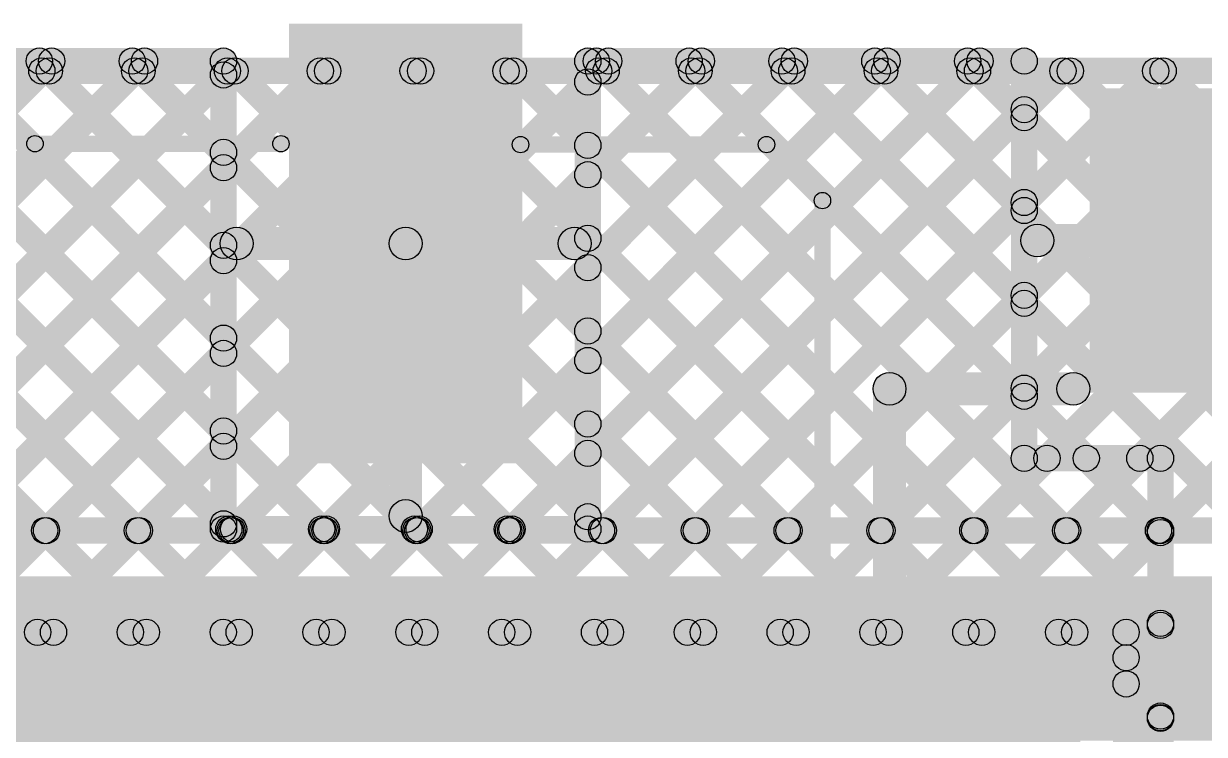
# Model space of a CAD drawing. Header units: millimetres. Extents: x 0.01 to 3.4, y 0.01 to 2.05.
# Drawn here: x 2.0876 to 2.4474, y 1.7629 to 1.9794 of the extents above; entities that cross this region are included whole.
import ezdxf

# ---------------------------------------------------------------- set-up
doc = ezdxf.new("R2010")
doc.units = ezdxf.units.MM
doc.header["$MEASUREMENT"] = 0
for name, color, linetype in [('BottomLayer', 5, 'Continuous'), ('TopLayer', 1, 'Continuous'), ('TopOverlay', 2, 'Continuous'), ('TopPaste', 8, 'Continuous'), ('TopSolder', 216, 'Continuous')]:
    doc.layers.add(name, color=color, linetype=linetype)

# ---------------------------------------------------------------- blocks, each defined once
blk = doc.blocks.new('UA78M05IDCYR_16')
at = {"layer": 'TopLayer'}
for points in [[(-0.06398, 0.1565), (0.06398, 0.1565), (0.06398, 0.07185), (-0.06398, 0.07185)], [(-0.10925, -0.07185), (-0.07185, -0.07185), (-0.07185, -0.1565), (-0.10925, -0.1565)], [(-0.0187, -0.07185), (0.0187, -0.07185), (0.0187, -0.1565), (-0.0187, -0.1565)], [(0.07185, -0.07185), (0.10925, -0.07185), (0.10925, -0.1565), (0.07185, -0.1565)]]:
    blk.add_hatch(color=1, dxfattribs=at).paths.add_polyline_path(points)
at = {"layer": 'TopOverlay'}
h = blk.add_hatch(color=2, dxfattribs=at)
edge = h.paths.add_edge_path()
edge.add_arc((-0.129, 0.069), 0.005, 0, 360)
h = blk.add_hatch(color=2, dxfattribs=at)
edge = h.paths.add_edge_path()
edge.add_arc((-0.129, 0.069), 0.005, 0, 360)
for points in [[(-0.129, 0.064), (-0.129, 0.074), (-0.073, 0.074), (-0.073, 0.064)], [(0.073, 0.064), (0.073, 0.074), (0.13, 0.074), (0.13, 0.064)], [(-0.124, -0.075), (-0.134, -0.075), (-0.134, 0.069), (-0.124, 0.069)], [(0.135, -0.075), (0.125, -0.075), (0.125, 0.069), (0.135, 0.069)], [(-0.129, -0.08), (-0.129, -0.07), (-0.119, -0.07), (-0.119, -0.08)], [(-0.066, -0.08), (-0.066, -0.07), (-0.029, -0.07), (-0.029, -0.08)], [(0.024, -0.081), (0.024, -0.071), (0.062, -0.071), (0.062, -0.081)], [(0.115, -0.08), (0.115, -0.07), (0.13, -0.07), (0.13, -0.08)]]:
    blk.add_hatch(color=2, dxfattribs=at).paths.add_polyline_path(points)
h = blk.add_hatch(color=2, dxfattribs=at)
edge = h.paths.add_edge_path()
edge.add_arc((-0.073, 0.069), 0.005, 0, 360)
h = blk.add_hatch(color=2, dxfattribs=at)
edge = h.paths.add_edge_path()
edge.add_arc((0.073, 0.069), 0.005, 0, 360)
h = blk.add_hatch(color=2, dxfattribs=at)
edge = h.paths.add_edge_path()
edge.add_arc((0.13, 0.069), 0.005, 0, 360)
h = blk.add_hatch(color=2, dxfattribs=at)
edge = h.paths.add_edge_path()
edge.add_arc((0.13, 0.069), 0.005, 0, 360)
h = blk.add_hatch(color=2, dxfattribs=at)
edge = h.paths.add_edge_path()
edge.add_arc((-0.129, -0.075), 0.005, 0, 360)
h = blk.add_hatch(color=2, dxfattribs=at)
edge = h.paths.add_edge_path()
edge.add_arc((-0.129, -0.075), 0.005, 0, 360)
h = blk.add_hatch(color=2, dxfattribs=at)
edge = h.paths.add_edge_path()
edge.add_arc((-0.119, -0.075), 0.005, 0, 360)
h = blk.add_hatch(color=2, dxfattribs=at)
edge = h.paths.add_edge_path()
edge.add_arc((-0.066, -0.075), 0.005, 0, 360)
h = blk.add_hatch(color=2, dxfattribs=at)
edge = h.paths.add_edge_path()
edge.add_arc((-0.029, -0.075), 0.005, 0, 360)
h = blk.add_hatch(color=2, dxfattribs=at)
edge = h.paths.add_edge_path()
edge.add_arc((0.024, -0.076), 0.005, 0, 360)
h = blk.add_hatch(color=2, dxfattribs=at)
edge = h.paths.add_edge_path()
edge.add_arc((0.062, -0.076), 0.005, 0, 360)
h = blk.add_hatch(color=2, dxfattribs=at)
edge = h.paths.add_edge_path()
edge.add_arc((0.115, -0.075), 0.005, 0, 360)
h = blk.add_hatch(color=2, dxfattribs=at)
edge = h.paths.add_edge_path()
edge.add_arc((0.13, -0.075), 0.005, 0, 360)
h = blk.add_hatch(color=2, dxfattribs=at)
edge = h.paths.add_edge_path()
edge.add_arc((0.13, -0.075), 0.005, 0, 360)
h = blk.add_hatch(color=2, dxfattribs=at)
edge = h.paths.add_edge_path()
edge.add_arc((-0.14245, -0.111), 0.005, 0, 360)
h = blk.add_hatch(color=2, dxfattribs=at)
edge = h.paths.add_edge_path()
edge.add_arc((-0.12155, -0.111), 0.005, 0, 360)
at = {"layer": 'TopPaste'}
for points in [[(-0.06398, 0.1565), (0.06398, 0.1565), (0.06398, 0.07185), (-0.06398, 0.07185)], [(-0.10925, -0.07185), (-0.07185, -0.07185), (-0.07185, -0.1565), (-0.10925, -0.1565)], [(-0.0187, -0.07185), (0.0187, -0.07185), (0.0187, -0.1565), (-0.0187, -0.1565)], [(0.07185, -0.07185), (0.10925, -0.07185), (0.10925, -0.1565), (0.07185, -0.1565)]]:
    blk.add_hatch(color=8, dxfattribs=at).paths.add_polyline_path(points)
at = {"layer": 'TopSolder'}
for points in [[(-0.06798, 0.1605), (0.06798, 0.1605), (0.06798, 0.06785), (-0.06798, 0.06785)], [(-0.11325, -0.06785), (-0.06785, -0.06785), (-0.06785, -0.1605), (-0.11325, -0.1605)], [(-0.0227, -0.06785), (0.0227, -0.06785), (0.0227, -0.1605), (-0.0227, -0.1605)], [(0.06785, -0.06785), (0.11325, -0.06785), (0.11325, -0.1605), (0.06785, -0.1605)]]:
    blk.add_hatch(color=216, dxfattribs=at).paths.add_polyline_path(points)
at = {"layer": 'TopOverlay', "const_width": 0.01}
blk.add_lwpolyline([(-0.12155, -0.111, 1), (-0.14245, -0.111, 1)], format="xyb", close=True, dxfattribs=at)
at = {"layer": 'TopOverlay'}
for centre in [(-0.129, 0.069), (-0.129, 0.069), (-0.073, 0.069), (0.073, 0.069), (0.13, 0.069), (0.13, 0.069), (-0.129, -0.075), (-0.129, -0.075), (-0.119, -0.075), (-0.066, -0.075), (-0.029, -0.075), (0.024, -0.076), (0.062, -0.076), (0.115, -0.075), (0.13, -0.075), (0.13, -0.075), (-0.14245, -0.111), (-0.12155, -0.111)]:
    blk.add_circle(centre, 0.005, dxfattribs=at)
blk = doc.blocks.new('EEE_HB1E330AP_36')
at = {"layer": 'TopLayer'}
for points in [[(-0.16142, 0.0315), (-0.03543, 0.0315), (-0.03543, -0.0315), (-0.16142, -0.0315)], [(0.03543, 0.0315), (0.16142, 0.0315), (0.16142, -0.0315), (0.03543, -0.0315)]]:
    blk.add_hatch(color=1, dxfattribs=at).paths.add_polyline_path(points)
at = {"layer": 'TopOverlay'}
for points in [[(-0.07904, 0.13177), (-0.0755, 0.12823), (-0.12986, 0.07387), (-0.1334, 0.07741)], [(-0.07727, 0.1275), (-0.07727, 0.1325), (0.11177, 0.1325), (0.11177, 0.1275)], [(0.11, 0.12823), (0.11353, 0.13177), (0.13058, 0.11472), (0.12705, 0.11118)], [(0.12632, 0.11295), (0.13132, 0.11295), (0.13132, 0.038), (0.12632, 0.038)], [(-0.13413, 0.07564), (-0.12913, 0.07564), (-0.12913, 0.038), (-0.13413, 0.038)], [(-0.1535, 0.05861), (-0.1485, 0.05861), (-0.1485, 0.04003), (-0.1535, 0.04003)], [(-0.16127, 0.0465), (-0.16127, 0.0515), (-0.14027, 0.0515), (-0.14027, 0.0465)], [(-0.13438, -0.035), (-0.12938, -0.035), (-0.12938, -0.07264), (-0.13438, -0.07264)], [(0.12607, -0.035), (0.13107, -0.035), (0.13107, -0.10995), (0.12607, -0.10995)], [(-0.13364, -0.07441), (-0.13011, -0.07087), (-0.07575, -0.12523), (-0.07929, -0.12877)], [(0.1268, -0.10818), (0.13034, -0.11172), (0.11329, -0.12877), (0.10975, -0.12523)], [(-0.07752, -0.1295), (-0.07752, -0.1245), (0.11152, -0.1245), (0.11152, -0.1295)]]:
    blk.add_hatch(color=2, dxfattribs=at).paths.add_polyline_path(points)
h = blk.add_hatch(color=2, dxfattribs=at)
edge = h.paths.add_edge_path()
edge.add_arc((-0.07727, 0.13), 0.0025, 0, 360)
h = blk.add_hatch(color=2, dxfattribs=at)
edge = h.paths.add_edge_path()
edge.add_arc((-0.07727, 0.13), 0.0025, 0, 360)
h = blk.add_hatch(color=2, dxfattribs=at)
edge = h.paths.add_edge_path()
edge.add_arc((0.11177, 0.13), 0.0025, 0, 360)
h = blk.add_hatch(color=2, dxfattribs=at)
edge = h.paths.add_edge_path()
edge.add_arc((0.11177, 0.13), 0.0025, 0, 360)
h = blk.add_hatch(color=2, dxfattribs=at)
edge = h.paths.add_edge_path()
edge.add_arc((0.12882, 0.11295), 0.0025, 0, 360)
h = blk.add_hatch(color=2, dxfattribs=at)
edge = h.paths.add_edge_path()
edge.add_arc((0.12882, 0.11295), 0.0025, 0, 360)
h = blk.add_hatch(color=2, dxfattribs=at)
edge = h.paths.add_edge_path()
edge.add_arc((-0.13163, 0.07564), 0.0025, 0, 360)
h = blk.add_hatch(color=2, dxfattribs=at)
edge = h.paths.add_edge_path()
edge.add_arc((-0.13163, 0.07564), 0.0025, 0, 360)
h = blk.add_hatch(color=2, dxfattribs=at)
edge = h.paths.add_edge_path()
edge.add_arc((-0.151, 0.05861), 0.0025, 0, 360)
h = blk.add_hatch(color=2, dxfattribs=at)
edge = h.paths.add_edge_path()
edge.add_arc((-0.16127, 0.049), 0.0025, 0, 360)
h = blk.add_hatch(color=2, dxfattribs=at)
edge = h.paths.add_edge_path()
edge.add_arc((-0.14027, 0.049), 0.0025, 0, 360)
h = blk.add_hatch(color=2, dxfattribs=at)
edge = h.paths.add_edge_path()
edge.add_arc((-0.151, 0.04003), 0.0025, 0, 360)
h = blk.add_hatch(color=2, dxfattribs=at)
edge = h.paths.add_edge_path()
edge.add_arc((-0.13163, 0.038), 0.0025, 0, 360)
h = blk.add_hatch(color=2, dxfattribs=at)
edge = h.paths.add_edge_path()
edge.add_arc((0.12882, 0.038), 0.0025, 0, 360)
h = blk.add_hatch(color=2, dxfattribs=at)
edge = h.paths.add_edge_path()
edge.add_arc((-0.13188, -0.035), 0.0025, 0, 360)
h = blk.add_hatch(color=2, dxfattribs=at)
edge = h.paths.add_edge_path()
edge.add_arc((0.12857, -0.035), 0.0025, 0, 360)
h = blk.add_hatch(color=2, dxfattribs=at)
edge = h.paths.add_edge_path()
edge.add_arc((-0.13188, -0.07264), 0.0025, 0, 360)
h = blk.add_hatch(color=2, dxfattribs=at)
edge = h.paths.add_edge_path()
edge.add_arc((-0.13188, -0.07264), 0.0025, 0, 360)
h = blk.add_hatch(color=2, dxfattribs=at)
edge = h.paths.add_edge_path()
edge.add_arc((0.12857, -0.10995), 0.0025, 0, 360)
h = blk.add_hatch(color=2, dxfattribs=at)
edge = h.paths.add_edge_path()
edge.add_arc((0.12857, -0.10995), 0.0025, 0, 360)
h = blk.add_hatch(color=2, dxfattribs=at)
edge = h.paths.add_edge_path()
edge.add_arc((-0.07752, -0.127), 0.0025, 0, 360)
h = blk.add_hatch(color=2, dxfattribs=at)
edge = h.paths.add_edge_path()
edge.add_arc((-0.07752, -0.127), 0.0025, 0, 360)
h = blk.add_hatch(color=2, dxfattribs=at)
edge = h.paths.add_edge_path()
edge.add_arc((0.11152, -0.127), 0.0025, 0, 360)
h = blk.add_hatch(color=2, dxfattribs=at)
edge = h.paths.add_edge_path()
edge.add_arc((0.11152, -0.127), 0.0025, 0, 360)
at = {"layer": 'TopPaste'}
for points in [[(-0.16142, 0.0315), (-0.03543, 0.0315), (-0.03543, -0.0315), (-0.16142, -0.0315)], [(0.03543, 0.0315), (0.16142, 0.0315), (0.16142, -0.0315), (0.03543, -0.0315)]]:
    blk.add_hatch(color=8, dxfattribs=at).paths.add_polyline_path(points)
at = {"layer": 'TopSolder'}
for points in [[(-0.16542, 0.0355), (-0.03143, 0.0355), (-0.03143, -0.0355), (-0.16542, -0.0355)], [(0.03143, 0.0355), (0.16542, 0.0355), (0.16542, -0.0355), (0.03143, -0.0355)]]:
    blk.add_hatch(color=216, dxfattribs=at).paths.add_polyline_path(points)
at = {"layer": 'TopOverlay'}
for centre in [(-0.07727, 0.13), (-0.07727, 0.13), (0.11177, 0.13), (0.11177, 0.13), (0.12882, 0.11295), (0.12882, 0.11295), (-0.13163, 0.07564), (-0.13163, 0.07564), (-0.151, 0.05861), (-0.16127, 0.049), (-0.14027, 0.049), (-0.151, 0.04003), (-0.13163, 0.038), (0.12882, 0.038), (-0.13188, -0.035), (0.12857, -0.035), (-0.13188, -0.07264), (-0.13188, -0.07264), (0.12857, -0.10995), (0.12857, -0.10995), (-0.07752, -0.127), (-0.07752, -0.127), (0.11152, -0.127), (0.11152, -0.127)]:
    blk.add_circle(centre, 0.0025, dxfattribs=at)

msp = doc.modelspace()

# ---------------------------------------------------------------- hatches: boundary and pattern name
at = {"layer": 'BottomLayer'}
for points in [[(0.69628, 1.961), (0.69628, 1.969), (2.69172, 1.969), (2.69172, 1.961)], [(1.95596, 1.82217), (1.9503, 1.82783), (2.0903, 1.96783), (2.09596, 1.96217)], [(1.95115, 1.96217), (1.95681, 1.96783), (2.09681, 1.82783), (2.09115, 1.82217)], [(1.98425, 1.82217), (1.97859, 1.82783), (2.11859, 1.96783), (2.12425, 1.96217)], [(1.97943, 1.96217), (1.98509, 1.96783), (2.12509, 1.82783), (2.11943, 1.82217)], [(2.01253, 1.82217), (2.00687, 1.82783), (2.14687, 1.96783), (2.15253, 1.96217)], [(2.00772, 1.96217), (2.01337, 1.96783), (2.15337, 1.82783), (2.14772, 1.82217)], [(2.04081, 1.82217), (2.03516, 1.82783), (2.17516, 1.96783), (2.18081, 1.96217)], [(2.036, 1.96217), (2.04166, 1.96783), (2.18166, 1.82783), (2.176, 1.82217)], [(2.0691, 1.82217), (2.06344, 1.82783), (2.20344, 1.96783), (2.2091, 1.96217)], [(2.06429, 1.96217), (2.06994, 1.96783), (2.20994, 1.82783), (2.20429, 1.82217)], [(2.09738, 1.82217), (2.09173, 1.82783), (2.23173, 1.96783), (2.23738, 1.96217)], [(2.09257, 1.96217), (2.09823, 1.96783), (2.23823, 1.82783), (2.23257, 1.82217)], [(2.12567, 1.82217), (2.12001, 1.82783), (2.26001, 1.96783), (2.26567, 1.96217)], [(2.12085, 1.96217), (2.12651, 1.96783), (2.26651, 1.82783), (2.26085, 1.82217)], [(2.15395, 1.82217), (2.14829, 1.82783), (2.28829, 1.96783), (2.29395, 1.96217)], [(2.14914, 1.96217), (2.1548, 1.96783), (2.2948, 1.82783), (2.28914, 1.82217)], [(2.18224, 1.82217), (2.17658, 1.82783), (2.31658, 1.96783), (2.32224, 1.96217)], [(2.17742, 1.96217), (2.18308, 1.96783), (2.32308, 1.82783), (2.31742, 1.82217)], [(2.21052, 1.82217), (2.20486, 1.82783), (2.34486, 1.96783), (2.35052, 1.96217)], [(2.20571, 1.96217), (2.21136, 1.96783), (2.35136, 1.82783), (2.34571, 1.82217)], [(2.2388, 1.82217), (2.23315, 1.82783), (2.37315, 1.96783), (2.3788, 1.96217)], [(2.23399, 1.96217), (2.23965, 1.96783), (2.37965, 1.82783), (2.37399, 1.82217)], [(2.26709, 1.82217), (2.26143, 1.82783), (2.40143, 1.96783), (2.40709, 1.96217)], [(2.26228, 1.96217), (2.26793, 1.96783), (2.40793, 1.82783), (2.40228, 1.82217)], [(2.29537, 1.82217), (2.28972, 1.82783), (2.42972, 1.96783), (2.43537, 1.96217)], [(2.29056, 1.96217), (2.29622, 1.96783), (2.43622, 1.82783), (2.43056, 1.82217)], [(2.32366, 1.82217), (2.318, 1.82783), (2.458, 1.96783), (2.46366, 1.96217)], [(2.31884, 1.96217), (2.3245, 1.96783), (2.4645, 1.82783), (2.45884, 1.82217)], [(2.35194, 1.82217), (2.34628, 1.82783), (2.48628, 1.96783), (2.49194, 1.96217)], [(2.34713, 1.96217), (2.35279, 1.96783), (2.49279, 1.82783), (2.48713, 1.82217)], [(2.38023, 1.82217), (2.37457, 1.82783), (2.51457, 1.96783), (2.52023, 1.96217)], [(2.37541, 1.96217), (2.38107, 1.96783), (2.52107, 1.82783), (2.51541, 1.82217)], [(2.40851, 1.82217), (2.40285, 1.82783), (2.54285, 1.96783), (2.54851, 1.96217)], [(2.4037, 1.96217), (2.40935, 1.96783), (2.54935, 1.82783), (2.5437, 1.82217)], [(2.43679, 1.82217), (2.43114, 1.82783), (2.57114, 1.96783), (2.57679, 1.96217)], [(2.43198, 1.96217), (2.43764, 1.96783), (2.57764, 1.82783), (2.57198, 1.82217)], [(1.73848, 1.821), (1.73848, 1.829), (2.60985, 1.829), (2.60985, 1.821)], [(1.699, 1.761), (1.699, 1.811), (2.626, 1.811), (2.626, 1.761)]]:
    msp.add_hatch(color=5, dxfattribs=at).paths.add_polyline_path(points)
h = msp.add_hatch(color=5, dxfattribs=at)
edge = h.paths.add_edge_path()
edge.add_arc((2.09313, 1.965), 0.004, 0, 360)
h = msp.add_hatch(color=5, dxfattribs=at)
edge = h.paths.add_edge_path()
edge.add_arc((2.0954, 1.965), 0.004, 0, 360)
h = msp.add_hatch(color=5, dxfattribs=at)
edge = h.paths.add_edge_path()
edge.add_arc((2.12142, 1.965), 0.004, 0, 360)
h = msp.add_hatch(color=5, dxfattribs=at)
edge = h.paths.add_edge_path()
edge.add_arc((2.12368, 1.965), 0.004, 0, 360)
h = msp.add_hatch(color=5, dxfattribs=at)
edge = h.paths.add_edge_path()
edge.add_arc((2.1497, 1.965), 0.004, 0, 360)
h = msp.add_hatch(color=5, dxfattribs=at)
edge = h.paths.add_edge_path()
edge.add_arc((2.15197, 1.965), 0.004, 0, 360)
h = msp.add_hatch(color=5, dxfattribs=at)
edge = h.paths.add_edge_path()
edge.add_arc((2.17799, 1.965), 0.004, 0, 360)
h = msp.add_hatch(color=5, dxfattribs=at)
edge = h.paths.add_edge_path()
edge.add_arc((2.18025, 1.965), 0.004, 0, 360)
h = msp.add_hatch(color=5, dxfattribs=at)
edge = h.paths.add_edge_path()
edge.add_arc((2.20627, 1.965), 0.004, 0, 360)
h = msp.add_hatch(color=5, dxfattribs=at)
edge = h.paths.add_edge_path()
edge.add_arc((2.20854, 1.965), 0.004, 0, 360)
h = msp.add_hatch(color=5, dxfattribs=at)
edge = h.paths.add_edge_path()
edge.add_arc((2.23455, 1.965), 0.004, 0, 360)
h = msp.add_hatch(color=5, dxfattribs=at)
edge = h.paths.add_edge_path()
edge.add_arc((2.23682, 1.965), 0.004, 0, 360)
h = msp.add_hatch(color=5, dxfattribs=at)
edge = h.paths.add_edge_path()
edge.add_arc((2.26284, 1.965), 0.004, 0, 360)
h = msp.add_hatch(color=5, dxfattribs=at)
edge = h.paths.add_edge_path()
edge.add_arc((2.2651, 1.965), 0.004, 0, 360)
h = msp.add_hatch(color=5, dxfattribs=at)
edge = h.paths.add_edge_path()
edge.add_arc((2.29112, 1.965), 0.004, 0, 360)
h = msp.add_hatch(color=5, dxfattribs=at)
edge = h.paths.add_edge_path()
edge.add_arc((2.29339, 1.965), 0.004, 0, 360)
h = msp.add_hatch(color=5, dxfattribs=at)
edge = h.paths.add_edge_path()
edge.add_arc((2.31941, 1.965), 0.004, 0, 360)
h = msp.add_hatch(color=5, dxfattribs=at)
edge = h.paths.add_edge_path()
edge.add_arc((2.32167, 1.965), 0.004, 0, 360)
h = msp.add_hatch(color=5, dxfattribs=at)
edge = h.paths.add_edge_path()
edge.add_arc((2.34769, 1.965), 0.004, 0, 360)
h = msp.add_hatch(color=5, dxfattribs=at)
edge = h.paths.add_edge_path()
edge.add_arc((2.34996, 1.965), 0.004, 0, 360)
h = msp.add_hatch(color=5, dxfattribs=at)
edge = h.paths.add_edge_path()
edge.add_arc((2.37598, 1.965), 0.004, 0, 360)
h = msp.add_hatch(color=5, dxfattribs=at)
edge = h.paths.add_edge_path()
edge.add_arc((2.37824, 1.965), 0.004, 0, 360)
h = msp.add_hatch(color=5, dxfattribs=at)
edge = h.paths.add_edge_path()
edge.add_arc((2.40426, 1.965), 0.004, 0, 360)
h = msp.add_hatch(color=5, dxfattribs=at)
edge = h.paths.add_edge_path()
edge.add_arc((2.40653, 1.965), 0.004, 0, 360)
h = msp.add_hatch(color=5, dxfattribs=at)
edge = h.paths.add_edge_path()
edge.add_arc((2.43254, 1.965), 0.004, 0, 360)
h = msp.add_hatch(color=5, dxfattribs=at)
edge = h.paths.add_edge_path()
edge.add_arc((2.43481, 1.965), 0.004, 0, 360)
h = msp.add_hatch(color=5, dxfattribs=at)
edge = h.paths.add_edge_path()
edge.add_arc((2.09398, 1.825), 0.004, 0, 360)
h = msp.add_hatch(color=5, dxfattribs=at)
edge = h.paths.add_edge_path()
edge.add_arc((2.09455, 1.825), 0.004, 0, 360)
h = msp.add_hatch(color=5, dxfattribs=at)
edge = h.paths.add_edge_path()
edge.add_arc((2.12226, 1.825), 0.004, 0, 360)
h = msp.add_hatch(color=5, dxfattribs=at)
edge = h.paths.add_edge_path()
edge.add_arc((2.12284, 1.825), 0.004, 0, 360)
h = msp.add_hatch(color=5, dxfattribs=at)
edge = h.paths.add_edge_path()
edge.add_arc((2.15055, 1.825), 0.004, 0, 360)
h = msp.add_hatch(color=5, dxfattribs=at)
edge = h.paths.add_edge_path()
edge.add_arc((2.15112, 1.825), 0.004, 0, 360)
h = msp.add_hatch(color=5, dxfattribs=at)
edge = h.paths.add_edge_path()
edge.add_arc((2.17883, 1.825), 0.004, 0, 360)
h = msp.add_hatch(color=5, dxfattribs=at)
edge = h.paths.add_edge_path()
edge.add_arc((2.17941, 1.825), 0.004, 0, 360)
h = msp.add_hatch(color=5, dxfattribs=at)
edge = h.paths.add_edge_path()
edge.add_arc((2.20711, 1.825), 0.004, 0, 360)
h = msp.add_hatch(color=5, dxfattribs=at)
edge = h.paths.add_edge_path()
edge.add_arc((2.20769, 1.825), 0.004, 0, 360)
h = msp.add_hatch(color=5, dxfattribs=at)
edge = h.paths.add_edge_path()
edge.add_arc((2.2354, 1.825), 0.004, 0, 360)
h = msp.add_hatch(color=5, dxfattribs=at)
edge = h.paths.add_edge_path()
edge.add_arc((2.23598, 1.825), 0.004, 0, 360)
h = msp.add_hatch(color=5, dxfattribs=at)
edge = h.paths.add_edge_path()
edge.add_arc((2.26368, 1.825), 0.004, 0, 360)
h = msp.add_hatch(color=5, dxfattribs=at)
edge = h.paths.add_edge_path()
edge.add_arc((2.26426, 1.825), 0.004, 0, 360)
h = msp.add_hatch(color=5, dxfattribs=at)
edge = h.paths.add_edge_path()
edge.add_arc((2.29197, 1.825), 0.004, 0, 360)
h = msp.add_hatch(color=5, dxfattribs=at)
edge = h.paths.add_edge_path()
edge.add_arc((2.29254, 1.825), 0.004, 0, 360)
h = msp.add_hatch(color=5, dxfattribs=at)
edge = h.paths.add_edge_path()
edge.add_arc((2.32025, 1.825), 0.004, 0, 360)
h = msp.add_hatch(color=5, dxfattribs=at)
edge = h.paths.add_edge_path()
edge.add_arc((2.32083, 1.825), 0.004, 0, 360)
h = msp.add_hatch(color=5, dxfattribs=at)
edge = h.paths.add_edge_path()
edge.add_arc((2.34854, 1.825), 0.004, 0, 360)
h = msp.add_hatch(color=5, dxfattribs=at)
edge = h.paths.add_edge_path()
edge.add_arc((2.34911, 1.825), 0.004, 0, 360)
h = msp.add_hatch(color=5, dxfattribs=at)
edge = h.paths.add_edge_path()
edge.add_arc((2.37682, 1.825), 0.004, 0, 360)
h = msp.add_hatch(color=5, dxfattribs=at)
edge = h.paths.add_edge_path()
edge.add_arc((2.3774, 1.825), 0.004, 0, 360)
h = msp.add_hatch(color=5, dxfattribs=at)
edge = h.paths.add_edge_path()
edge.add_arc((2.4051, 1.825), 0.004, 0, 360)
h = msp.add_hatch(color=5, dxfattribs=at)
edge = h.paths.add_edge_path()
edge.add_arc((2.40568, 1.825), 0.004, 0, 360)
h = msp.add_hatch(color=5, dxfattribs=at)
edge = h.paths.add_edge_path()
edge.add_arc((2.43339, 1.825), 0.004, 0, 360)
h = msp.add_hatch(color=5, dxfattribs=at)
edge = h.paths.add_edge_path()
edge.add_arc((2.43397, 1.825), 0.004, 0, 360)
at = {"layer": 'TopLayer'}
for points in [[(1.938, 1.964), (1.938, 1.972), (2.1485, 1.972), (2.1485, 1.964)], [(2.2595, 1.964), (2.2595, 1.972), (2.39247, 1.972), (2.39247, 1.964)], [(1.94815, 1.96517), (1.95381, 1.97083), (2.12781, 1.79683), (2.12215, 1.79117)], [(1.97643, 1.96517), (1.98209, 1.97083), (2.15609, 1.79683), (2.15043, 1.79117)], [(2.00472, 1.96517), (2.01037, 1.97083), (2.15133, 1.82987), (2.14568, 1.82421)], [(2.01148, 1.87769), (2.00582, 1.88335), (2.0933, 1.97083), (2.09896, 1.96517)], [(2.033, 1.96517), (2.03866, 1.97083), (2.15133, 1.85815), (2.14568, 1.8525)], [(2.03977, 1.87769), (2.03411, 1.88335), (2.12159, 1.97083), (2.12725, 1.96517)], [(2.06129, 1.96517), (2.06694, 1.97083), (2.15133, 1.88644), (2.14568, 1.88078)], [(2.08957, 1.96517), (2.09523, 1.97083), (2.15133, 1.91472), (2.14568, 1.90907)], [(2.11785, 1.96517), (2.12351, 1.97083), (2.15133, 1.94301), (2.14568, 1.93735)], [(2.26232, 1.84569), (2.25667, 1.85135), (2.37615, 1.97083), (2.3818, 1.96517)], [(2.26232, 1.90226), (2.25667, 1.90792), (2.31958, 1.97083), (2.32524, 1.96517)], [(2.26232, 1.93054), (2.25667, 1.9362), (2.29129, 1.97083), (2.29695, 1.96517)], [(2.26232, 1.87398), (2.25667, 1.87963), (2.34786, 1.97083), (2.35352, 1.96517)], [(2.26232, 1.95883), (2.25667, 1.96449), (2.26301, 1.97083), (2.26867, 1.96517)], [(2.25928, 1.96517), (2.26493, 1.97083), (2.43683, 1.79893), (2.43117, 1.79328)], [(2.28756, 1.96517), (2.29322, 1.97083), (2.3953, 1.86875), (2.38964, 1.86309)], [(2.31584, 1.96517), (2.3215, 1.97083), (2.3953, 1.89703), (2.38964, 1.89137)], [(2.34413, 1.96517), (2.34979, 1.97083), (2.3953, 1.92531), (2.38964, 1.91966)], [(2.37241, 1.96517), (2.37807, 1.97083), (2.3953, 1.9536), (2.38964, 1.94794)], [(2.04083, 1.85047), (2.03517, 1.85613), (2.14568, 1.96663), (2.15133, 1.96097)], [(2.1525, 1.82543), (2.1445, 1.82543), (2.1445, 1.968), (2.1525, 1.968)], [(2.2635, 1.82543), (2.2555, 1.82543), (2.2555, 1.968), (2.2635, 1.968)], [(2.39647, 1.84702), (2.38847, 1.84702), (2.38847, 1.968), (2.39647, 1.968)], [(2.23609, 1.79117), (2.23043, 1.79683), (2.38964, 1.95604), (2.3953, 1.95038)], [(2.25667, 1.9395), (2.26232, 1.94515), (2.41065, 1.79683), (2.40499, 1.79117)], [(2.04083, 1.82219), (2.03517, 1.82784), (2.14568, 1.93835), (2.15133, 1.93269)], [(2.26437, 1.79117), (2.25872, 1.79683), (2.38964, 1.92776), (2.3953, 1.9221)], [(2.39647, 1.90835), (2.39647, 1.91835), (2.48045, 1.91835), (2.48045, 1.90835)], [(2.1525, 1.90743), (2.1525, 1.91743), (2.204, 1.91743), (2.204, 1.90743)], [(2.204, 1.90743), (2.204, 1.91743), (2.2555, 1.91743), (2.2555, 1.90743)], [(2.25667, 1.91121), (2.26232, 1.91687), (2.38236, 1.79683), (2.37671, 1.79117)], [(2.209, 1.82943), (2.199, 1.82943), (2.199, 1.91243), (2.209, 1.91243)], [(2.04083, 1.7939), (2.03517, 1.79956), (2.14568, 1.91006), (2.15133, 1.90441)], [(2.29266, 1.79117), (2.287, 1.79683), (2.38964, 1.89947), (2.3953, 1.89382)], [(2.25667, 1.88293), (2.26232, 1.88858), (2.35408, 1.79683), (2.34842, 1.79117)], [(2.06638, 1.79117), (2.06073, 1.79683), (2.14568, 1.88178), (2.15133, 1.87612)], [(2.32094, 1.79117), (2.31528, 1.79683), (2.38964, 1.87119), (2.3953, 1.86553)], [(2.25667, 1.85464), (2.26232, 1.8603), (2.3258, 1.79683), (2.32014, 1.79117)], [(2.03517, 1.84986), (2.04083, 1.85552), (2.09952, 1.79683), (2.09386, 1.79117)], [(2.09467, 1.79117), (2.08901, 1.79683), (2.14568, 1.85349), (2.15133, 1.84784)], [(2.34923, 1.79117), (2.34357, 1.79683), (2.39659, 1.84985), (2.40225, 1.8442)], [(2.37751, 1.79117), (2.37185, 1.79683), (2.42488, 1.84985), (2.43053, 1.8442)], [(2.39247, 1.84302), (2.39247, 1.85102), (2.434, 1.85102), (2.434, 1.84302)], [(2.40854, 1.8442), (2.41419, 1.84985), (2.43683, 1.82722), (2.43117, 1.82156)], [(2.438, 1.768), (2.43, 1.768), (2.43, 1.84702), (2.438, 1.84702)], [(2.438, 1.768), (2.43, 1.768), (2.43, 1.84702), (2.438, 1.84702)], [(2.25667, 1.82636), (2.26232, 1.83202), (2.29751, 1.79683), (2.29185, 1.79117)], [(2.12295, 1.79117), (2.11729, 1.79683), (2.14873, 1.82826), (2.15438, 1.8226)], [(2.15124, 1.79117), (2.14558, 1.79683), (2.17701, 1.82826), (2.18267, 1.8226)], [(2.14728, 1.8226), (2.15294, 1.82826), (2.18437, 1.79683), (2.17872, 1.79117)], [(2.1485, 1.82143), (2.1485, 1.82943), (2.2595, 1.82943), (2.2595, 1.82143)], [(2.17952, 1.79117), (2.17386, 1.79683), (2.2053, 1.82826), (2.21095, 1.8226)], [(2.17557, 1.8226), (2.18123, 1.82826), (2.21266, 1.79683), (2.207, 1.79117)], [(2.2078, 1.79117), (2.20215, 1.79683), (2.23358, 1.82826), (2.23924, 1.8226)], [(2.20385, 1.8226), (2.20951, 1.82826), (2.24094, 1.79683), (2.23529, 1.79117)], [(2.23214, 1.8226), (2.23779, 1.82826), (2.26923, 1.79683), (2.26357, 1.79117)], [(2.40579, 1.79117), (2.40014, 1.79683), (2.43117, 1.82786), (2.43683, 1.82221)], [(2.42635, 1.78345), (2.4207, 1.7891), (2.43117, 1.79958), (2.43683, 1.79392)], [(2.054, 1.79), (2.054, 1.798), (2.42353, 1.798), (2.42353, 1.79)], [(2.42753, 1.58212), (2.41953, 1.58212), (2.41953, 1.794), (2.42753, 1.794)], [(2.4207, 1.77547), (2.42635, 1.78112), (2.43683, 1.77065), (2.43117, 1.76499)], [(2.068, 1.78), (2.068, 1.59612), (2.40953, 1.59612), (2.40953, 1.78)], [(2.42635, 1.75516), (2.4207, 1.76082), (2.43117, 1.77129), (2.43683, 1.76564)], [(2.438, 1.639), (2.43, 1.639), (2.43, 1.768), (2.438, 1.768)]]:
    msp.add_hatch(color=1, dxfattribs=at).paths.add_polyline_path(points)
h = msp.add_hatch(color=1, dxfattribs=at)
edge = h.paths.add_edge_path()
edge.add_arc((2.0924, 1.968), 0.004, 0, 360)
h = msp.add_hatch(color=1, dxfattribs=at)
edge = h.paths.add_edge_path()
edge.add_arc((2.09613, 1.968), 0.004, 0, 360)
h = msp.add_hatch(color=1, dxfattribs=at)
edge = h.paths.add_edge_path()
edge.add_arc((2.12068, 1.968), 0.004, 0, 360)
h = msp.add_hatch(color=1, dxfattribs=at)
edge = h.paths.add_edge_path()
edge.add_arc((2.12442, 1.968), 0.004, 0, 360)
h = msp.add_hatch(color=1, dxfattribs=at)
edge = h.paths.add_edge_path()
edge.add_arc((2.1485, 1.968), 0.004, 0, 360)
h = msp.add_hatch(color=1, dxfattribs=at)
edge = h.paths.add_edge_path()
edge.add_arc((2.1485, 1.968), 0.004, 0, 360)
h = msp.add_hatch(color=1, dxfattribs=at)
edge = h.paths.add_edge_path()
edge.add_arc((2.2595, 1.968), 0.004, 0, 360)
h = msp.add_hatch(color=1, dxfattribs=at)
edge = h.paths.add_edge_path()
edge.add_arc((2.2595, 1.968), 0.004, 0, 360)
h = msp.add_hatch(color=1, dxfattribs=at)
edge = h.paths.add_edge_path()
edge.add_arc((2.2621, 1.968), 0.004, 0, 360)
h = msp.add_hatch(color=1, dxfattribs=at)
edge = h.paths.add_edge_path()
edge.add_arc((2.26584, 1.968), 0.004, 0, 360)
h = msp.add_hatch(color=1, dxfattribs=at)
edge = h.paths.add_edge_path()
edge.add_arc((2.29039, 1.968), 0.004, 0, 360)
h = msp.add_hatch(color=1, dxfattribs=at)
edge = h.paths.add_edge_path()
edge.add_arc((2.29412, 1.968), 0.004, 0, 360)
h = msp.add_hatch(color=1, dxfattribs=at)
edge = h.paths.add_edge_path()
edge.add_arc((2.31867, 1.968), 0.004, 0, 360)
h = msp.add_hatch(color=1, dxfattribs=at)
edge = h.paths.add_edge_path()
edge.add_arc((2.32241, 1.968), 0.004, 0, 360)
h = msp.add_hatch(color=1, dxfattribs=at)
edge = h.paths.add_edge_path()
edge.add_arc((2.34696, 1.968), 0.004, 0, 360)
h = msp.add_hatch(color=1, dxfattribs=at)
edge = h.paths.add_edge_path()
edge.add_arc((2.35069, 1.968), 0.004, 0, 360)
h = msp.add_hatch(color=1, dxfattribs=at)
edge = h.paths.add_edge_path()
edge.add_arc((2.37524, 1.968), 0.004, 0, 360)
h = msp.add_hatch(color=1, dxfattribs=at)
edge = h.paths.add_edge_path()
edge.add_arc((2.37898, 1.968), 0.004, 0, 360)
h = msp.add_hatch(color=1, dxfattribs=at)
edge = h.paths.add_edge_path()
edge.add_arc((2.39247, 1.968), 0.004, 0, 360)
h = msp.add_hatch(color=1, dxfattribs=at)
edge = h.paths.add_edge_path()
edge.add_arc((2.39247, 1.968), 0.004, 0, 360)
h = msp.add_hatch(color=1, dxfattribs=at)
edge = h.paths.add_edge_path()
edge.add_arc((2.1485, 1.9638), 0.004, 0, 360)
h = msp.add_hatch(color=1, dxfattribs=at)
edge = h.paths.add_edge_path()
edge.add_arc((2.2595, 1.96166), 0.004, 0, 360)
h = msp.add_hatch(color=1, dxfattribs=at)
edge = h.paths.add_edge_path()
edge.add_arc((2.39247, 1.95321), 0.004, 0, 360)
h = msp.add_hatch(color=1, dxfattribs=at)
edge = h.paths.add_edge_path()
edge.add_arc((2.39247, 1.95077), 0.004, 0, 360)
h = msp.add_hatch(color=1, dxfattribs=at)
edge = h.paths.add_edge_path()
edge.add_arc((2.1485, 1.94018), 0.004, 0, 360)
h = msp.add_hatch(color=1, dxfattribs=at)
edge = h.paths.add_edge_path()
edge.add_arc((2.2595, 1.94232), 0.004, 0, 360)
h = msp.add_hatch(color=1, dxfattribs=at)
edge = h.paths.add_edge_path()
edge.add_arc((2.1485, 1.93552), 0.004, 0, 360)
h = msp.add_hatch(color=1, dxfattribs=at)
edge = h.paths.add_edge_path()
edge.add_arc((2.2595, 1.93337), 0.004, 0, 360)
h = msp.add_hatch(color=1, dxfattribs=at)
edge = h.paths.add_edge_path()
edge.add_arc((2.39247, 1.92493), 0.004, 0, 360)
h = msp.add_hatch(color=1, dxfattribs=at)
edge = h.paths.add_edge_path()
edge.add_arc((2.39247, 1.92249), 0.004, 0, 360)
h = msp.add_hatch(color=1, dxfattribs=at)
edge = h.paths.add_edge_path()
edge.add_arc((2.2595, 1.91404), 0.004, 0, 360)
h = msp.add_hatch(color=1, dxfattribs=at)
edge = h.paths.add_edge_path()
edge.add_arc((2.39647, 1.91335), 0.005, 0, 360)
h = msp.add_hatch(color=1, dxfattribs=at)
edge = h.paths.add_edge_path()
edge.add_arc((2.1485, 1.91189), 0.004, 0, 360)
h = msp.add_hatch(color=1, dxfattribs=at)
edge = h.paths.add_edge_path()
edge.add_arc((2.1525, 1.91243), 0.005, 0, 360)
h = msp.add_hatch(color=1, dxfattribs=at)
edge = h.paths.add_edge_path()
edge.add_arc((2.204, 1.91243), 0.005, 0, 360)
h = msp.add_hatch(color=1, dxfattribs=at)
edge = h.paths.add_edge_path()
edge.add_arc((2.204, 1.91243), 0.005, 0, 360)
h = msp.add_hatch(color=1, dxfattribs=at)
edge = h.paths.add_edge_path()
edge.add_arc((2.204, 1.91243), 0.005, 0, 360)
h = msp.add_hatch(color=1, dxfattribs=at)
edge = h.paths.add_edge_path()
edge.add_arc((2.2555, 1.91243), 0.005, 0, 360)
h = msp.add_hatch(color=1, dxfattribs=at)
edge = h.paths.add_edge_path()
edge.add_arc((2.1485, 1.90723), 0.004, 0, 360)
h = msp.add_hatch(color=1, dxfattribs=at)
edge = h.paths.add_edge_path()
edge.add_arc((2.2595, 1.90509), 0.004, 0, 360)
h = msp.add_hatch(color=1, dxfattribs=at)
edge = h.paths.add_edge_path()
edge.add_arc((2.39247, 1.89664), 0.004, 0, 360)
h = msp.add_hatch(color=1, dxfattribs=at)
edge = h.paths.add_edge_path()
edge.add_arc((2.39247, 1.8942), 0.004, 0, 360)
h = msp.add_hatch(color=1, dxfattribs=at)
edge = h.paths.add_edge_path()
edge.add_arc((2.2595, 1.88576), 0.004, 0, 360)
h = msp.add_hatch(color=1, dxfattribs=at)
edge = h.paths.add_edge_path()
edge.add_arc((2.1485, 1.88361), 0.004, 0, 360)
h = msp.add_hatch(color=1, dxfattribs=at)
edge = h.paths.add_edge_path()
edge.add_arc((2.1485, 1.87895), 0.004, 0, 360)
h = msp.add_hatch(color=1, dxfattribs=at)
edge = h.paths.add_edge_path()
edge.add_arc((2.2595, 1.8768), 0.004, 0, 360)
h = msp.add_hatch(color=1, dxfattribs=at)
edge = h.paths.add_edge_path()
edge.add_arc((2.39247, 1.86836), 0.004, 0, 360)
h = msp.add_hatch(color=1, dxfattribs=at)
edge = h.paths.add_edge_path()
edge.add_arc((2.39247, 1.86592), 0.004, 0, 360)
h = msp.add_hatch(color=1, dxfattribs=at)
edge = h.paths.add_edge_path()
edge.add_arc((2.2595, 1.85747), 0.004, 0, 360)
h = msp.add_hatch(color=1, dxfattribs=at)
edge = h.paths.add_edge_path()
edge.add_arc((2.1485, 1.85533), 0.004, 0, 360)
h = msp.add_hatch(color=1, dxfattribs=at)
edge = h.paths.add_edge_path()
edge.add_arc((2.1485, 1.85067), 0.004, 0, 360)
h = msp.add_hatch(color=1, dxfattribs=at)
edge = h.paths.add_edge_path()
edge.add_arc((2.2595, 1.84852), 0.004, 0, 360)
h = msp.add_hatch(color=1, dxfattribs=at)
edge = h.paths.add_edge_path()
edge.add_arc((2.39247, 1.84702), 0.004, 0, 360)
h = msp.add_hatch(color=1, dxfattribs=at)
edge = h.paths.add_edge_path()
edge.add_arc((2.39247, 1.84702), 0.004, 0, 360)
h = msp.add_hatch(color=1, dxfattribs=at)
edge = h.paths.add_edge_path()
edge.add_arc((2.39942, 1.84702), 0.004, 0, 360)
h = msp.add_hatch(color=1, dxfattribs=at)
edge = h.paths.add_edge_path()
edge.add_arc((2.41137, 1.84702), 0.004, 0, 360)
h = msp.add_hatch(color=1, dxfattribs=at)
edge = h.paths.add_edge_path()
edge.add_arc((2.42771, 1.84702), 0.004, 0, 360)
h = msp.add_hatch(color=1, dxfattribs=at)
edge = h.paths.add_edge_path()
edge.add_arc((2.434, 1.84702), 0.004, 0, 360)
h = msp.add_hatch(color=1, dxfattribs=at)
edge = h.paths.add_edge_path()
edge.add_arc((2.434, 1.84702), 0.004, 0, 360)
h = msp.add_hatch(color=1, dxfattribs=at)
edge = h.paths.add_edge_path()
edge.add_arc((2.434, 1.84702), 0.004, 0, 360)
h = msp.add_hatch(color=1, dxfattribs=at)
edge = h.paths.add_edge_path()
edge.add_arc((2.204, 1.82943), 0.005, 0, 360)
h = msp.add_hatch(color=1, dxfattribs=at)
edge = h.paths.add_edge_path()
edge.add_arc((2.2595, 1.82919), 0.004, 0, 360)
h = msp.add_hatch(color=1, dxfattribs=at)
edge = h.paths.add_edge_path()
edge.add_arc((2.1485, 1.82704), 0.004, 0, 360)
h = msp.add_hatch(color=1, dxfattribs=at)
edge = h.paths.add_edge_path()
edge.add_arc((2.1485, 1.82543), 0.004, 0, 360)
h = msp.add_hatch(color=1, dxfattribs=at)
edge = h.paths.add_edge_path()
edge.add_arc((2.1485, 1.82543), 0.004, 0, 360)
h = msp.add_hatch(color=1, dxfattribs=at)
edge = h.paths.add_edge_path()
edge.add_arc((2.15011, 1.82543), 0.004, 0, 360)
h = msp.add_hatch(color=1, dxfattribs=at)
edge = h.paths.add_edge_path()
edge.add_arc((2.15156, 1.82543), 0.004, 0, 360)
h = msp.add_hatch(color=1, dxfattribs=at)
edge = h.paths.add_edge_path()
edge.add_arc((2.1784, 1.82543), 0.004, 0, 360)
h = msp.add_hatch(color=1, dxfattribs=at)
edge = h.paths.add_edge_path()
edge.add_arc((2.17984, 1.82543), 0.004, 0, 360)
h = msp.add_hatch(color=1, dxfattribs=at)
edge = h.paths.add_edge_path()
edge.add_arc((2.20668, 1.82543), 0.004, 0, 360)
h = msp.add_hatch(color=1, dxfattribs=at)
edge = h.paths.add_edge_path()
edge.add_arc((2.20812, 1.82543), 0.004, 0, 360)
h = msp.add_hatch(color=1, dxfattribs=at)
edge = h.paths.add_edge_path()
edge.add_arc((2.23497, 1.82543), 0.004, 0, 360)
h = msp.add_hatch(color=1, dxfattribs=at)
edge = h.paths.add_edge_path()
edge.add_arc((2.23641, 1.82543), 0.004, 0, 360)
h = msp.add_hatch(color=1, dxfattribs=at)
edge = h.paths.add_edge_path()
edge.add_arc((2.2595, 1.82543), 0.004, 0, 360)
h = msp.add_hatch(color=1, dxfattribs=at)
edge = h.paths.add_edge_path()
edge.add_arc((2.2595, 1.82543), 0.004, 0, 360)
h = msp.add_hatch(color=1, dxfattribs=at)
edge = h.paths.add_edge_path()
edge.add_arc((2.434, 1.82503), 0.004, 0, 360)
h = msp.add_hatch(color=1, dxfattribs=at)
edge = h.paths.add_edge_path()
edge.add_arc((2.434, 1.82439), 0.004, 0, 360)
h = msp.add_hatch(color=1, dxfattribs=at)
edge = h.paths.add_edge_path()
edge.add_arc((2.434, 1.79675), 0.004, 0, 360)
h = msp.add_hatch(color=1, dxfattribs=at)
edge = h.paths.add_edge_path()
edge.add_arc((2.434, 1.7961), 0.004, 0, 360)
h = msp.add_hatch(color=1, dxfattribs=at)
edge = h.paths.add_edge_path()
edge.add_arc((2.09184, 1.794), 0.004, 0, 360)
h = msp.add_hatch(color=1, dxfattribs=at)
edge = h.paths.add_edge_path()
edge.add_arc((2.09669, 1.794), 0.004, 0, 360)
h = msp.add_hatch(color=1, dxfattribs=at)
edge = h.paths.add_edge_path()
edge.add_arc((2.12012, 1.794), 0.004, 0, 360)
h = msp.add_hatch(color=1, dxfattribs=at)
edge = h.paths.add_edge_path()
edge.add_arc((2.12498, 1.794), 0.004, 0, 360)
h = msp.add_hatch(color=1, dxfattribs=at)
edge = h.paths.add_edge_path()
edge.add_arc((2.14841, 1.794), 0.004, 0, 360)
h = msp.add_hatch(color=1, dxfattribs=at)
edge = h.paths.add_edge_path()
edge.add_arc((2.15326, 1.794), 0.004, 0, 360)
h = msp.add_hatch(color=1, dxfattribs=at)
edge = h.paths.add_edge_path()
edge.add_arc((2.17669, 1.794), 0.004, 0, 360)
h = msp.add_hatch(color=1, dxfattribs=at)
edge = h.paths.add_edge_path()
edge.add_arc((2.18155, 1.794), 0.004, 0, 360)
h = msp.add_hatch(color=1, dxfattribs=at)
edge = h.paths.add_edge_path()
edge.add_arc((2.20498, 1.794), 0.004, 0, 360)
h = msp.add_hatch(color=1, dxfattribs=at)
edge = h.paths.add_edge_path()
edge.add_arc((2.20983, 1.794), 0.004, 0, 360)
h = msp.add_hatch(color=1, dxfattribs=at)
edge = h.paths.add_edge_path()
edge.add_arc((2.23326, 1.794), 0.004, 0, 360)
h = msp.add_hatch(color=1, dxfattribs=at)
edge = h.paths.add_edge_path()
edge.add_arc((2.23811, 1.794), 0.004, 0, 360)
h = msp.add_hatch(color=1, dxfattribs=at)
edge = h.paths.add_edge_path()
edge.add_arc((2.26154, 1.794), 0.004, 0, 360)
h = msp.add_hatch(color=1, dxfattribs=at)
edge = h.paths.add_edge_path()
edge.add_arc((2.2664, 1.794), 0.004, 0, 360)
h = msp.add_hatch(color=1, dxfattribs=at)
edge = h.paths.add_edge_path()
edge.add_arc((2.28983, 1.794), 0.004, 0, 360)
h = msp.add_hatch(color=1, dxfattribs=at)
edge = h.paths.add_edge_path()
edge.add_arc((2.29468, 1.794), 0.004, 0, 360)
h = msp.add_hatch(color=1, dxfattribs=at)
edge = h.paths.add_edge_path()
edge.add_arc((2.31811, 1.794), 0.004, 0, 360)
h = msp.add_hatch(color=1, dxfattribs=at)
edge = h.paths.add_edge_path()
edge.add_arc((2.32297, 1.794), 0.004, 0, 360)
h = msp.add_hatch(color=1, dxfattribs=at)
edge = h.paths.add_edge_path()
edge.add_arc((2.3464, 1.794), 0.004, 0, 360)
h = msp.add_hatch(color=1, dxfattribs=at)
edge = h.paths.add_edge_path()
edge.add_arc((2.35125, 1.794), 0.004, 0, 360)
h = msp.add_hatch(color=1, dxfattribs=at)
edge = h.paths.add_edge_path()
edge.add_arc((2.37468, 1.794), 0.004, 0, 360)
h = msp.add_hatch(color=1, dxfattribs=at)
edge = h.paths.add_edge_path()
edge.add_arc((2.37954, 1.794), 0.004, 0, 360)
h = msp.add_hatch(color=1, dxfattribs=at)
edge = h.paths.add_edge_path()
edge.add_arc((2.40297, 1.794), 0.004, 0, 360)
h = msp.add_hatch(color=1, dxfattribs=at)
edge = h.paths.add_edge_path()
edge.add_arc((2.40782, 1.794), 0.004, 0, 360)
h = msp.add_hatch(color=1, dxfattribs=at)
edge = h.paths.add_edge_path()
edge.add_arc((2.42353, 1.794), 0.004, 0, 360)
h = msp.add_hatch(color=1, dxfattribs=at)
edge = h.paths.add_edge_path()
edge.add_arc((2.42353, 1.794), 0.004, 0, 360)
h = msp.add_hatch(color=1, dxfattribs=at)
edge = h.paths.add_edge_path()
edge.add_arc((2.42353, 1.78628), 0.004, 0, 360)
h = msp.add_hatch(color=1, dxfattribs=at)
edge = h.paths.add_edge_path()
edge.add_arc((2.42353, 1.77829), 0.004, 0, 360)
h = msp.add_hatch(color=1, dxfattribs=at)
edge = h.paths.add_edge_path()
edge.add_arc((2.434, 1.76847), 0.004, 0, 360)
h = msp.add_hatch(color=1, dxfattribs=at)
edge = h.paths.add_edge_path()
edge.add_arc((2.434, 1.768), 0.004, 0, 360)
h = msp.add_hatch(color=1, dxfattribs=at)
edge = h.paths.add_edge_path()
edge.add_arc((2.434, 1.768), 0.004, 0, 360)
h = msp.add_hatch(color=1, dxfattribs=at)
edge = h.paths.add_edge_path()
edge.add_arc((2.434, 1.768), 0.004, 0, 360)
h = msp.add_hatch(color=1, dxfattribs=at)
edge = h.paths.add_edge_path()
edge.add_arc((2.434, 1.76782), 0.004, 0, 360)

# ---------------------------------------------------------------- linework, layer by layer
at = {"layer": 'BottomLayer'}
for centre in [(2.09313, 1.965), (2.0954, 1.965), (2.12142, 1.965), (2.12368, 1.965), (2.1497, 1.965), (2.15197, 1.965), (2.17799, 1.965), (2.18025, 1.965), (2.20627, 1.965), (2.20854, 1.965), (2.23455, 1.965), (2.23682, 1.965), (2.26284, 1.965), (2.2651, 1.965), (2.29112, 1.965), (2.29339, 1.965), (2.31941, 1.965), (2.32167, 1.965), (2.34769, 1.965), (2.34996, 1.965), (2.37598, 1.965), (2.37824, 1.965), (2.40426, 1.965), (2.40653, 1.965), (2.43254, 1.965), (2.43481, 1.965), (2.09398, 1.825), (2.09455, 1.825), (2.12226, 1.825), (2.12284, 1.825), (2.15055, 1.825), (2.15112, 1.825), (2.17883, 1.825), (2.17941, 1.825), (2.20711, 1.825), (2.20769, 1.825), (2.2354, 1.825), (2.23598, 1.825), (2.26368, 1.825), (2.26426, 1.825), (2.29197, 1.825), (2.29254, 1.825), (2.32025, 1.825), (2.32083, 1.825), (2.34854, 1.825), (2.34911, 1.825), (2.37682, 1.825), (2.3774, 1.825), (2.4051, 1.825), (2.40568, 1.825), (2.43339, 1.825), (2.43397, 1.825)]:
    msp.add_circle(centre, 0.004, dxfattribs=at)
at = {"layer": 'TopLayer'}
for centre, radius in [((2.0924, 1.968), 0.004), ((2.09613, 1.968), 0.004), ((2.12068, 1.968), 0.004), ((2.12442, 1.968), 0.004), ((2.1485, 1.968), 0.004), ((2.1485, 1.968), 0.004), ((2.2595, 1.968), 0.004), ((2.2595, 1.968), 0.004), ((2.2621, 1.968), 0.004), ((2.26584, 1.968), 0.004), ((2.29039, 1.968), 0.004), ((2.29412, 1.968), 0.004), ((2.31867, 1.968), 0.004), ((2.32241, 1.968), 0.004), ((2.34696, 1.968), 0.004), ((2.35069, 1.968), 0.004), ((2.37524, 1.968), 0.004), ((2.37898, 1.968), 0.004), ((2.39247, 1.968), 0.004), ((2.39247, 1.968), 0.004), ((2.1485, 1.9638), 0.004), ((2.2595, 1.96166), 0.004), ((2.39247, 1.95321), 0.004), ((2.39247, 1.95077), 0.004), ((2.1485, 1.94018), 0.004), ((2.2595, 1.94232), 0.004), ((2.1485, 1.93552), 0.004), ((2.2595, 1.93337), 0.004), ((2.39247, 1.92493), 0.004), ((2.39247, 1.92249), 0.004), ((2.2595, 1.91404), 0.004), ((2.39647, 1.91335), 0.005), ((2.1485, 1.91189), 0.004), ((2.1525, 1.91243), 0.005), ((2.204, 1.91243), 0.005), ((2.204, 1.91243), 0.005), ((2.204, 1.91243), 0.005), ((2.2555, 1.91243), 0.005), ((2.1485, 1.90723), 0.004), ((2.2595, 1.90509), 0.004), ((2.39247, 1.89664), 0.004), ((2.39247, 1.8942), 0.004), ((2.2595, 1.88576), 0.004), ((2.1485, 1.88361), 0.004), ((2.1485, 1.87895), 0.004), ((2.2595, 1.8768), 0.004), ((2.39247, 1.86836), 0.004), ((2.39247, 1.86592), 0.004), ((2.2595, 1.85747), 0.004), ((2.1485, 1.85533), 0.004), ((2.1485, 1.85067), 0.004), ((2.2595, 1.84852), 0.004), ((2.39247, 1.84702), 0.004), ((2.39247, 1.84702), 0.004), ((2.39942, 1.84702), 0.004), ((2.41137, 1.84702), 0.004), ((2.42771, 1.84702), 0.004), ((2.434, 1.84702), 0.004), ((2.434, 1.84702), 0.004), ((2.434, 1.84702), 0.004), ((2.204, 1.82943), 0.005), ((2.2595, 1.82919), 0.004), ((2.1485, 1.82704), 0.004), ((2.1485, 1.82543), 0.004), ((2.1485, 1.82543), 0.004), ((2.15011, 1.82543), 0.004), ((2.15156, 1.82543), 0.004), ((2.1784, 1.82543), 0.004), ((2.17984, 1.82543), 0.004), ((2.20668, 1.82543), 0.004), ((2.20812, 1.82543), 0.004), ((2.23497, 1.82543), 0.004), ((2.23641, 1.82543), 0.004), ((2.2595, 1.82543), 0.004), ((2.2595, 1.82543), 0.004), ((2.434, 1.82503), 0.004), ((2.434, 1.82439), 0.004), ((2.434, 1.79675), 0.004), ((2.434, 1.7961), 0.004), ((2.09184, 1.794), 0.004), ((2.09669, 1.794), 0.004), ((2.12012, 1.794), 0.004), ((2.12498, 1.794), 0.004), ((2.14841, 1.794), 0.004), ((2.15326, 1.794), 0.004), ((2.17669, 1.794), 0.004), ((2.18155, 1.794), 0.004), ((2.20498, 1.794), 0.004), ((2.20983, 1.794), 0.004), ((2.23326, 1.794), 0.004), ((2.23811, 1.794), 0.004), ((2.26154, 1.794), 0.004), ((2.2664, 1.794), 0.004), ((2.28983, 1.794), 0.004), ((2.29468, 1.794), 0.004), ((2.31811, 1.794), 0.004), ((2.32297, 1.794), 0.004), ((2.3464, 1.794), 0.004), ((2.35125, 1.794), 0.004), ((2.37468, 1.794), 0.004), ((2.37954, 1.794), 0.004), ((2.40297, 1.794), 0.004), ((2.40782, 1.794), 0.004), ((2.42353, 1.794), 0.004), ((2.42353, 1.794), 0.004), ((2.42353, 1.78628), 0.004), ((2.42353, 1.77829), 0.004), ((2.434, 1.76847), 0.004), ((2.434, 1.768), 0.004), ((2.434, 1.768), 0.004), ((2.434, 1.768), 0.004), ((2.434, 1.76782), 0.004)]:
    msp.add_circle(centre, radius, dxfattribs=at)

# ---------------------------------------------------------------- block references
at = {"rotation": 90}
msp.add_blockref('EEE_HB1E330AP_36', (2.204, 1.814), dxfattribs=at)
msp.add_blockref('UA78M05IDCYR_16', (2.48045, 1.79917))

doc.saveas('drawing.dxf')
